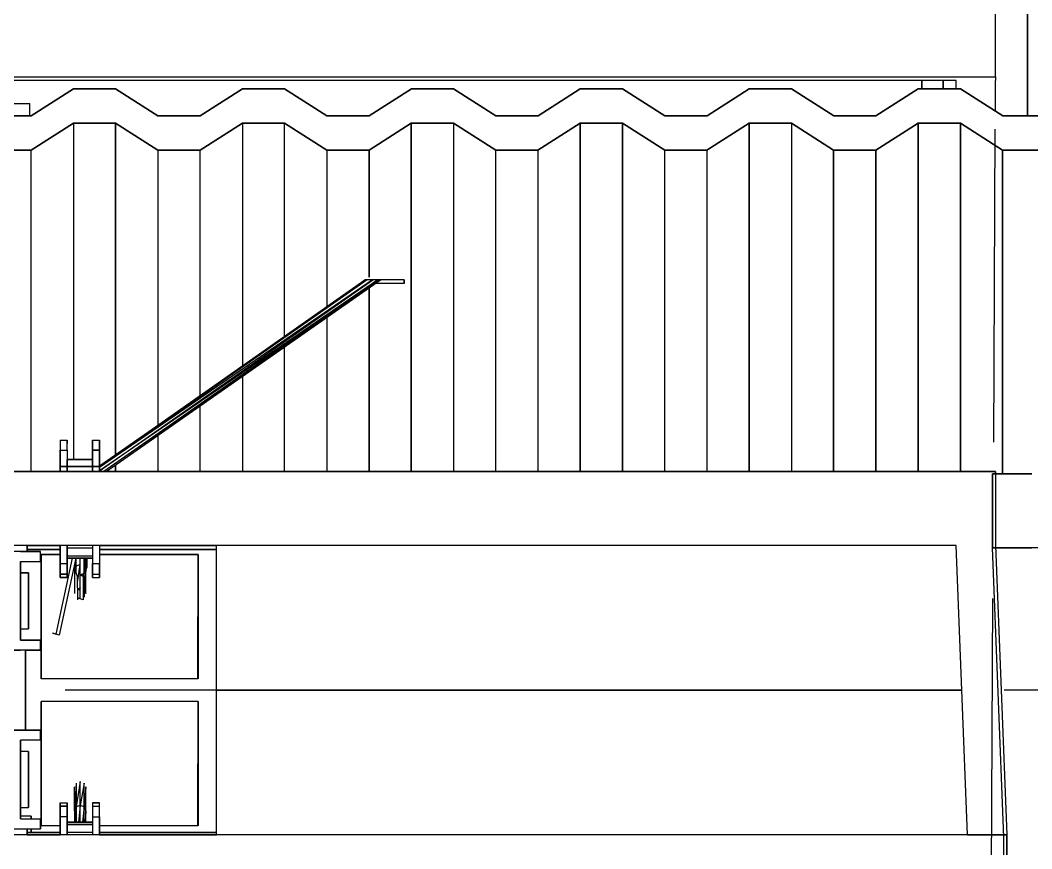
# Model space of a CAD drawing. Header units: millimetres. Extents: x -4997 to -4876, y -8737 to -8661.
# Drawn here: x -4924.129 to -4922.076, y -8701.346 to -8699.664 of the extents above; entities that cross this region are included whole.
import ezdxf

# ---------------------------------------------------------------- set-up
doc = ezdxf.new("R2010")
doc.units = ezdxf.units.MM
doc.header["$LTSCALE"] = 0.1
doc.linetypes.add('HIDDEN', pattern=[9.525, 6.35, -3.175])
for name, color, linetype in [('cobertura nova', 4, 'Continuous'), ('hachuras cobertura', 251, 'Continuous'), ('imagem', 7, 'Continuous'), ('layout cobertura', 251, 'Continuous')]:
    doc.layers.add(name, color=color, linetype=linetype)
picture_1 = doc.add_image_def('image1.jpg', size_in_pixel=(1920, 1080))

msp = doc.modelspace()

# ---------------------------------------------------------------- linework, layer by layer
at = {"layer": 'cobertura nova'}
for p, q in [((-4922.1491, -8699.7785), (-4922.1491, -8699.6291)), ((-4926.0691, -8699.7785), (-4922.2291, -8699.7785)), ((-4922.2291, -8699.7785), (-4922.1491, -8699.7785)), ((-4922.1491, -8699.7785), (-4922.1491, -8699.7859)), ((-4922.2291, -8699.7859), (-4926.0691, -8699.7859)), ((-4924.1063, -8699.8577), (-4924.0206, -8699.8034)), ((-4924.0206, -8699.8034), (-4924.1063, -8699.8577)), ((-4924.0206, -8699.8034), (-4923.9349, -8699.8034)), ((-4924.0206, -8699.8034), (-4924.0206, -8699.8034)), ((-4923.9349, -8699.8034), (-4924.0206, -8699.8034)), ((-4923.9349, -8699.8034), (-4923.8491, -8699.8577)), ((-4923.9349, -8699.8034), (-4923.9349, -8699.8034)), ((-4923.8491, -8699.8577), (-4923.9349, -8699.8034)), ((-4923.9349, -8699.8034), (-4923.9349, -8699.8034)), ((-4923.7634, -8699.8577), (-4923.6777, -8699.8034)), ((-4923.6777, -8699.8034), (-4923.7634, -8699.8577)), ((-4923.6777, -8699.8034), (-4923.592, -8699.8034)), ((-4923.6777, -8699.8034), (-4923.6777, -8699.8034)), ((-4923.592, -8699.8034), (-4923.6777, -8699.8034)), ((-4923.592, -8699.8034), (-4923.5063, -8699.8577)), ((-4923.592, -8699.8034), (-4923.592, -8699.8034)), ((-4923.5063, -8699.8577), (-4923.592, -8699.8034)), ((-4923.4206, -8699.8577), (-4923.3348, -8699.8034)), ((-4923.3348, -8699.8034), (-4923.4206, -8699.8577)), ((-4923.3348, -8699.8034), (-4923.2491, -8699.8034)), ((-4923.3348, -8699.8034), (-4923.3348, -8699.8034)), ((-4923.2491, -8699.8034), (-4923.3348, -8699.8034)), ((-4923.2491, -8699.8034), (-4923.1634, -8699.8577)), ((-4923.2491, -8699.8034), (-4923.2491, -8699.8034)), ((-4923.1634, -8699.8577), (-4923.2491, -8699.8034)), ((-4923.0777, -8699.8577), (-4922.992, -8699.8034)), ((-4922.992, -8699.8034), (-4923.0777, -8699.8577)), ((-4922.992, -8699.8034), (-4922.9063, -8699.8034)), ((-4922.992, -8699.8034), (-4922.992, -8699.8034)), ((-4922.9063, -8699.8034), (-4922.992, -8699.8034)), ((-4922.9063, -8699.8034), (-4922.8206, -8699.8577)), ((-4922.9063, -8699.8034), (-4922.9063, -8699.8034)), ((-4922.8206, -8699.8577), (-4922.9063, -8699.8034)), ((-4922.7348, -8699.8577), (-4922.6491, -8699.8034)), ((-4922.6491, -8699.8034), (-4922.7348, -8699.8577)), ((-4922.6491, -8699.8034), (-4922.5634, -8699.8034)), ((-4922.6491, -8699.8034), (-4922.6491, -8699.8034)), ((-4922.5634, -8699.8034), (-4922.6491, -8699.8034)), ((-4922.5634, -8699.8034), (-4922.4777, -8699.8577)), ((-4922.5634, -8699.8034), (-4922.5634, -8699.8034)), ((-4922.4777, -8699.8577), (-4922.5634, -8699.8034)), ((-4922.5634, -8699.8034), (-4922.5634, -8699.8034)), ((-4922.392, -8699.8577), (-4922.3063, -8699.8034)), ((-4922.3063, -8699.8034), (-4922.392, -8699.8577)), ((-4922.3063, -8699.8034), (-4922.2206, -8699.8034)), ((-4922.2206, -8699.8034), (-4922.3063, -8699.8034)), ((-4922.3063, -8699.8034), (-4922.3063, -8699.8034)), ((-4922.3063, -8699.8034), (-4922.3063, -8699.8034)), ((-4922.2993, -8699.7859), (-4922.2993, -8699.8034)), ((-4922.2992, -8699.7859), (-4922.2992, -8699.8034)), ((-4922.2992, -8699.8034), (-4922.2992, -8699.7859)), ((-4922.2558, -8699.8034), (-4922.2558, -8699.7859)), ((-4922.2558, -8699.7859), (-4922.2558, -8699.8034)), ((-4922.2291, -8699.8034), (-4922.2291, -8699.7859)), ((-4922.2206, -8699.8034), (-4922.1348, -8699.8577)), ((-4922.1348, -8699.8577), (-4922.2206, -8699.8034)), ((-4922.1491, -8699.8487), (-4922.1491, -8699.7859)), ((-4924.1891, -8699.833), (-4924.1091, -8699.833)), ((-4924.1091, -8699.8577), (-4924.1091, -8699.833)), ((-4924.192, -8699.8577), (-4924.1063, -8699.8577)), ((-4924.1063, -8699.8577), (-4924.192, -8699.8577)), ((-4924.1063, -8699.8577), (-4924.1063, -8699.8577)), ((-4923.8491, -8699.8577), (-4923.7634, -8699.8577)), ((-4923.7634, -8699.8577), (-4923.8491, -8699.8577)), ((-4923.8491, -8699.8577), (-4923.8491, -8699.8577)), ((-4923.8491, -8699.8577), (-4923.8491, -8699.8577)), ((-4923.7634, -8699.8577), (-4923.7634, -8699.8577)), ((-4923.5063, -8699.8577), (-4923.4206, -8699.8577)), ((-4923.5063, -8699.8577), (-4923.5063, -8699.8577)), ((-4923.4206, -8699.8577), (-4923.5063, -8699.8577)), ((-4923.4206, -8699.8577), (-4923.4206, -8699.8577)), ((-4923.1634, -8699.8577), (-4923.0777, -8699.8577)), ((-4923.1634, -8699.8577), (-4923.1634, -8699.8577)), ((-4923.0777, -8699.8577), (-4923.1634, -8699.8577)), ((-4923.0777, -8699.8577), (-4923.0777, -8699.8577)), ((-4922.8206, -8699.8577), (-4922.7348, -8699.8577)), ((-4922.8206, -8699.8577), (-4922.8206, -8699.8577)), ((-4922.7348, -8699.8577), (-4922.8206, -8699.8577)), ((-4922.7348, -8699.8577), (-4922.7348, -8699.8577)), ((-4922.4777, -8699.8577), (-4922.392, -8699.8577)), ((-4922.4777, -8699.8577), (-4922.4777, -8699.8577)), ((-4922.392, -8699.8577), (-4922.4777, -8699.8577)), ((-4922.392, -8699.8577), (-4922.392, -8699.8577)), ((-4922.1348, -8699.8577), (-4922.0491, -8699.8577)), ((-4922.0491, -8699.8577), (-4922.1348, -8699.8577)), ((-4924.0207, -8699.8731), (-4924.1064, -8699.9274)), ((-4924.1064, -8699.9274), (-4924.0207, -8699.8731)), ((-4923.935, -8699.8731), (-4924.0207, -8699.8731)), ((-4924.0207, -8699.8731), (-4923.935, -8699.8731)), ((-4923.8493, -8699.9274), (-4923.935, -8699.8731)), ((-4923.935, -8699.8731), (-4923.8493, -8699.9274)), ((-4923.6778, -8699.8731), (-4923.7635, -8699.9274)), ((-4923.7635, -8699.9274), (-4923.6778, -8699.8731)), ((-4923.5921, -8699.8731), (-4923.6778, -8699.8731)), ((-4923.6778, -8699.8731), (-4923.5921, -8699.8731)), ((-4923.5064, -8699.9274), (-4923.5921, -8699.8731)), ((-4923.5921, -8699.8731), (-4923.5064, -8699.9274)), ((-4923.335, -8699.8731), (-4923.4207, -8699.9274)), ((-4923.4207, -8699.9274), (-4923.335, -8699.8731)), ((-4923.2493, -8699.8731), (-4923.335, -8699.8731)), ((-4923.335, -8699.8731), (-4923.2493, -8699.8731)), ((-4923.1635, -8699.9274), (-4923.2493, -8699.8731)), ((-4923.2493, -8699.8731), (-4923.1635, -8699.9274)), ((-4922.9921, -8699.8731), (-4923.0778, -8699.9274)), ((-4923.0778, -8699.9274), (-4922.9921, -8699.8731)), ((-4922.9064, -8699.8731), (-4922.9921, -8699.8731)), ((-4922.9921, -8699.8731), (-4922.9064, -8699.8731)), ((-4922.8207, -8699.9274), (-4922.9064, -8699.8731)), ((-4922.9064, -8699.8731), (-4922.8207, -8699.9274)), ((-4922.6493, -8699.8731), (-4922.735, -8699.9274)), ((-4922.735, -8699.9274), (-4922.6493, -8699.8731)), ((-4922.5635, -8699.8731), (-4922.6493, -8699.8731)), ((-4922.6493, -8699.8731), (-4922.5635, -8699.8731)), ((-4922.4778, -8699.9274), (-4922.5635, -8699.8731)), ((-4922.5635, -8699.8731), (-4922.4778, -8699.9274)), ((-4922.3064, -8699.8731), (-4922.3921, -8699.9274)), ((-4922.3921, -8699.9274), (-4922.3064, -8699.8731)), ((-4922.2207, -8699.8731), (-4922.3064, -8699.8731)), ((-4922.3064, -8699.8731), (-4922.2207, -8699.8731)), ((-4922.3063, -8699.8731), (-4922.3063, -8699.8731)), ((-4922.3063, -8699.8731), (-4922.3063, -8699.8731)), ((-4922.135, -8699.9274), (-4922.2207, -8699.8731)), ((-4922.2207, -8699.8731), (-4922.135, -8699.9274)), ((-4924.1064, -8699.9274), (-4924.1921, -8699.9274)), ((-4924.1921, -8699.9274), (-4924.1064, -8699.9274)), ((-4923.7635, -8699.9274), (-4923.8493, -8699.9274)), ((-4923.8493, -8699.9274), (-4923.7635, -8699.9274)), ((-4923.4207, -8699.9274), (-4923.5064, -8699.9274)), ((-4923.5064, -8699.9274), (-4923.4207, -8699.9274)), ((-4923.0778, -8699.9274), (-4923.1635, -8699.9274)), ((-4923.1635, -8699.9274), (-4923.0778, -8699.9274)), ((-4922.735, -8699.9274), (-4922.8207, -8699.9274)), ((-4922.8207, -8699.9274), (-4922.735, -8699.9274)), ((-4922.3921, -8699.9274), (-4922.4778, -8699.9274)), ((-4922.4778, -8699.9274), (-4922.3921, -8699.9274)), ((-4922.0493, -8699.9274), (-4922.135, -8699.9274)), ((-4922.135, -8699.9274), (-4922.0493, -8699.9274)), ((-4923.4245, -8700.191), (-4923.9677, -8700.5714)), ((-4923.4247, -8700.191), (-4923.9677, -8700.5692)), ((-4923.4139, -8700.191), (-4923.9677, -8700.572)), ((-4923.9677, -8700.5784), (-4923.4133, -8700.191)), ((-4923.4026, -8700.191), (-4923.9677, -8700.5789)), ((-4923.9677, -8700.569), (-4923.4291, -8700.1911)), ((-4923.402, -8700.191), (-4923.9592, -8700.58)), ((-4923.3977, -8700.191), (-4923.9589, -8700.58)), ((-4923.954, -8700.58), (-4923.3974, -8700.191)), ((-4923.3491, -8700.191), (-4923.4291, -8700.191)), ((-4923.3491, -8700.1985), (-4923.3491, -8700.191)), ((-4923.3491, -8700.191), (-4923.3491, -8700.1985)), ((-4923.3491, -8700.1985), (-4923.408, -8700.1985)), ((-4924.0477, -8700.5165), (-4924.0332, -8700.5165)), ((-4924.0477, -8700.5165), (-4924.0477, -8700.5366)), ((-4924.0332, -8700.5366), (-4924.0332, -8700.5165)), ((-4924.0332, -8700.5165), (-4924.0332, -8700.5233)), ((-4923.9821, -8700.5165), (-4923.9821, -8700.5366)), ((-4923.9821, -8700.5165), (-4923.9677, -8700.5165)), ((-4923.9821, -8700.5366), (-4923.9821, -8700.5165)), ((-4923.9677, -8700.5165), (-4923.9677, -8700.5366)), ((-4923.9676, -8700.5366), (-4923.9676, -8700.5165)), ((-4923.9676, -8700.5165), (-4923.9676, -8700.5233)), ((-4924.0477, -8700.5366), (-4924.0332, -8700.5366)), ((-4924.0477, -8700.5699), (-4924.0477, -8700.5366)), ((-4924.0477, -8700.5366), (-4924.0477, -8700.5699)), ((-4924.0332, -8700.5366), (-4924.0332, -8700.5699)), ((-4923.9821, -8700.5366), (-4923.9821, -8700.5699)), ((-4923.9677, -8700.5366), (-4923.9821, -8700.5366)), ((-4923.9821, -8700.5366), (-4923.9677, -8700.5366)), ((-4923.9821, -8700.5699), (-4923.9821, -8700.5366)), ((-4923.9677, -8700.5699), (-4923.9676, -8700.5366)), ((-4923.9677, -8700.5366), (-4923.9677, -8700.5699)), ((-4923.9676, -8700.5233), (-4923.9676, -8700.5447)), ((-4924.0477, -8700.5447), (-4924.0477, -8700.58)), ((-4923.9821, -8700.5553), (-4924.0332, -8700.5553)), ((-4924.0332, -8700.5553), (-4923.9821, -8700.5553)), ((-4924.0332, -8700.5697), (-4924.0332, -8700.5553)), ((-4923.9821, -8700.5447), (-4923.9821, -8700.5553)), ((-4923.9676, -8700.5447), (-4923.9676, -8700.5689)), ((-4922.2292, -8700.58), (-4926.0692, -8700.5799)), ((-4926.0692, -8700.5799), (-4922.2292, -8700.58)), ((-4922.2292, -8700.58), (-4926.0692, -8700.58)), ((-4924.0332, -8700.5699), (-4924.0477, -8700.5699)), ((-4924.0477, -8700.5699), (-4924.0477, -8700.58)), ((-4924.0477, -8700.5699), (-4924.0332, -8700.5699)), ((-4924.0477, -8700.58), (-4924.0477, -8700.5699)), ((-4924.0332, -8700.5697), (-4923.9821, -8700.5697)), ((-4923.9821, -8700.5697), (-4924.0332, -8700.5697)), ((-4924.0332, -8700.58), (-4924.0332, -8700.5699)), ((-4924.0332, -8700.58), (-4924.0332, -8700.5699)), ((-4924.0332, -8700.5699), (-4924.0332, -8700.58)), ((-4923.9821, -8700.5699), (-4923.9821, -8700.58)), ((-4923.9821, -8700.5699), (-4923.9821, -8700.5699)), ((-4923.9821, -8700.5699), (-4923.9821, -8700.58)), ((-4923.9821, -8700.5699), (-4923.9677, -8700.5699)), ((-4923.9821, -8700.58), (-4923.9821, -8700.5699)), ((-4923.9677, -8700.5699), (-4923.9821, -8700.5699)), ((-4923.9821, -8700.5791), (-4923.9821, -8700.5791)), ((-4923.9821, -8700.5793), (-4923.9821, -8700.5793)), ((-4923.9677, -8700.5699), (-4923.9677, -8700.58)), ((-4923.9677, -8700.58), (-4923.9677, -8700.5699)), ((-4923.935, -8700.5666), (-4923.935, -8700.58)), ((-4922.2292, -8700.58), (-4922.1492, -8700.58)), ((-4922.1492, -8700.58), (-4922.2292, -8700.58)), ((-4922.1492, -8700.58), (-4922.1492, -8700.5846)), ((-4922.1492, -8700.5846), (-4922.1492, -8700.58)), ((-4922.1492, -8700.58), (-4922.1492, -8700.73)), ((-4922.0758, -8700.5846), (-4922.1558, -8700.5846)), ((-4922.1558, -8700.7346), (-4922.1558, -8700.5846)), ((-4922.1558, -8700.5846), (-4922.0758, -8700.5846)), ((-4922.1558, -8700.5846), (-4922.1558, -8700.7346)), ((-4922.2292, -8700.73), (-4926.0692, -8700.7299)), ((-4924.1277, -8700.7425), (-4924.1477, -8700.7425)), ((-4924.0877, -8700.7425), (-4924.1277, -8700.7425)), ((-4924.1277, -8700.7425), (-4924.0877, -8700.7425)), ((-4924.1142, -8700.7425), (-4924.1277, -8700.7425)), ((-4924.1142, -8700.73), (-4924.0477, -8700.73)), ((-4924.1142, -8700.73), (-4924.1142, -8700.7425)), ((-4924.1142, -8700.7425), (-4924.1142, -8700.73)), ((-4924.1142, -8700.7381), (-4924.0477, -8700.7381)), ((-4924.0477, -8700.7381), (-4924.1142, -8700.7381)), ((-4924.1142, -8700.7425), (-4924.0877, -8700.7425)), ((-4924.0877, -8700.7625), (-4924.0877, -8700.7425)), ((-4924.0877, -8700.7625), (-4924.0877, -8700.7425)), ((-4924.0477, -8700.73), (-4924.0477, -8700.7668)), ((-4924.0477, -8700.7668), (-4924.0477, -8700.73)), ((-4924.0332, -8700.7668), (-4924.0332, -8700.73)), ((-4924.0332, -8700.73), (-4924.0332, -8700.7668)), ((-4924.0332, -8700.7359), (-4924.0332, -8700.73)), ((-4923.9821, -8700.7359), (-4924.0332, -8700.7359)), ((-4924.0332, -8700.7513), (-4924.0332, -8700.7359)), ((-4923.9821, -8700.73), (-4923.9821, -8700.7668)), ((-4923.9677, -8700.73), (-4923.9677, -8700.7668)), ((-4923.9676, -8700.7416), (-4923.9677, -8700.7749)), ((-4923.9676, -8700.73), (-4923.9676, -8700.7416)), ((-4923.9676, -8700.73), (-4923.7305, -8700.73)), ((-4923.9676, -8700.7381), (-4923.7305, -8700.7381)), ((-4923.7305, -8700.7381), (-4923.9676, -8700.7381)), ((-4923.7305, -8701.0239), (-4923.7305, -8700.73)), ((-4922.2062, -8701.3178), (-4922.2292, -8700.73)), ((-4922.0758, -8700.7346), (-4922.1558, -8700.7346)), ((-4922.1558, -8700.7346), (-4922.0758, -8700.7346)), ((-4922.1328, -8701.3224), (-4922.1558, -8700.7346)), ((-4922.1558, -8700.7346), (-4922.0758, -8700.7346)), ((-4922.1492, -8700.73), (-4922.1262, -8701.3178)), ((-4918.2358, -8700.7346), (-4922.0758, -8700.7346)), ((-4924.1277, -8700.7625), (-4924.0877, -8700.7625)), ((-4924.1277, -8700.7625), (-4924.0877, -8700.7625)), ((-4924.1277, -8700.7625), (-4924.1277, -8700.9225)), ((-4924.1277, -8700.9225), (-4924.1277, -8700.7625)), ((-4924.0877, -8700.762), (-4924.0858, -8700.762)), ((-4924.0877, -8700.762), (-4924.0858, -8700.762)), ((-4924.0858, -8700.7486), (-4924.0477, -8700.7486)), ((-4924.0477, -8700.7486), (-4924.0858, -8700.7486)), ((-4924.0858, -8701.0011), (-4924.0858, -8700.7486)), ((-4924.0858, -8701.0011), (-4924.0858, -8700.7486)), ((-4924.0858, -8700.7486), (-4924.0858, -8701.0011)), ((-4924.0559, -8700.9101), (-4924.0226, -8700.7562)), ((-4924.0156, -8700.7562), (-4924.0493, -8700.9122)), ((-4924.0477, -8700.7668), (-4924.0477, -8700.7882)), ((-4924.0477, -8700.7668), (-4924.0332, -8700.7668)), ((-4924.0477, -8700.7882), (-4924.0477, -8700.7668)), ((-4924.0332, -8700.7513), (-4923.9821, -8700.7513)), ((-4924.0332, -8700.7562), (-4924.0332, -8700.7513)), ((-4924.0332, -8700.7562), (-4924.0332, -8700.7749)), ((-4923.9821, -8700.7562), (-4924.0332, -8700.7562)), ((-4924.0332, -8700.7562), (-4923.9821, -8700.7562)), ((-4924.0332, -8700.7882), (-4924.0332, -8700.7668)), ((-4924.0332, -8700.7668), (-4924.0332, -8700.7882)), ((-4924.0176, -8700.7657), (-4924.0182, -8700.7793)), ((-4924.0182, -8700.7683), (-4924.0182, -8700.7793)), ((-4924.0149, -8700.7719), (-4924.0149, -8700.7562)), ((-4924.0069, -8700.7899), (-4924.0069, -8700.7562)), ((-4923.999, -8700.7868), (-4923.999, -8700.7562)), ((-4923.999, -8700.7562), (-4923.999, -8700.7868)), ((-4923.9957, -8700.7793), (-4923.9957, -8700.7562)), ((-4923.9935, -8700.7562), (-4923.9935, -8700.7745)), ((-4923.9821, -8700.7668), (-4923.9677, -8700.7668)), ((-4923.9821, -8700.7882), (-4923.9821, -8700.7668)), ((-4923.9821, -8700.7668), (-4923.9821, -8700.7882)), ((-4923.9677, -8700.7668), (-4923.9677, -8700.7882)), ((-4923.9677, -8700.7882), (-4923.9677, -8700.7668)), ((-4923.9676, -8700.7486), (-4923.7677, -8700.7486)), ((-4923.7677, -8700.7486), (-4923.9676, -8700.7486)), ((-4923.7677, -8700.7486), (-4923.7678, -8701.0011)), ((-4923.7678, -8701.0011), (-4923.7677, -8700.7486)), ((-4923.7677, -8700.7486), (-4923.7677, -8701.0011)), ((-4923.7677, -8701.0011), (-4923.7677, -8700.7486)), ((-4924.1277, -8700.7856), (-4924.1118, -8700.7856)), ((-4924.1118, -8700.7856), (-4924.1277, -8700.7856)), ((-4924.1277, -8700.7856), (-4924.1118, -8700.7856)), ((-4924.1118, -8700.7856), (-4924.1118, -8700.8995)), ((-4924.1118, -8700.7856), (-4924.1118, -8700.8995)), ((-4924.1118, -8700.8995), (-4924.1118, -8700.7856)), ((-4924.0477, -8700.7882), (-4924.0477, -8700.795)), ((-4924.0332, -8700.7882), (-4924.0477, -8700.7882)), ((-4924.0477, -8700.7882), (-4924.0332, -8700.7882)), ((-4924.0477, -8700.795), (-4924.0477, -8700.7882)), ((-4924.0332, -8700.7749), (-4924.0332, -8700.795)), ((-4924.0332, -8700.795), (-4924.0332, -8700.7882)), ((-4924.0332, -8700.7882), (-4924.0332, -8700.795)), ((-4924.0149, -8700.7719), (-4924.0182, -8700.7793)), ((-4924.0149, -8700.7719), (-4924.0182, -8700.7793)), ((-4924.0182, -8700.7793), (-4924.0182, -8700.8275)), ((-4924.0182, -8700.7793), (-4924.015, -8700.7868)), ((-4924.0182, -8700.7793), (-4924.0182, -8700.8275)), ((-4924.0157, -8700.7852), (-4924.0149, -8700.7719)), ((-4924.015, -8700.7868), (-4924.0127, -8700.7923)), ((-4924.0069, -8700.7688), (-4924.0149, -8700.7719)), ((-4924.0149, -8700.7872), (-4924.0149, -8700.7719)), ((-4924.0149, -8700.7871), (-4924.0149, -8700.7719)), ((-4924.0126, -8700.8052), (-4924.0069, -8700.7688)), ((-4924.0069, -8700.8165), (-4924.0069, -8700.7688)), ((-4923.999, -8700.7868), (-4924.0069, -8700.7899)), ((-4924.0018, -8700.7879), (-4924.0025, -8700.7917)), ((-4923.999, -8700.7719), (-4923.999, -8700.7719)), ((-4923.9957, -8700.7793), (-4923.999, -8700.8197)), ((-4923.9957, -8700.7793), (-4923.999, -8700.7868)), ((-4923.999, -8700.8197), (-4923.999, -8700.7868)), ((-4923.9934, -8700.7742), (-4923.9957, -8700.7793)), ((-4923.9957, -8700.8275), (-4923.9957, -8700.7793)), ((-4923.9957, -8700.8275), (-4923.9957, -8700.7793)), ((-4923.9935, -8700.7745), (-4923.9934, -8700.7742)), ((-4923.9821, -8700.7882), (-4923.9677, -8700.7882)), ((-4923.9821, -8700.795), (-4923.9821, -8700.7882)), ((-4923.9821, -8700.7882), (-4923.9821, -8700.795)), ((-4923.9677, -8700.7749), (-4923.9677, -8700.795)), ((-4923.9677, -8700.7882), (-4923.9677, -8700.795)), ((-4923.9677, -8700.795), (-4923.9677, -8700.7882)), ((-4924.0477, -8700.795), (-4924.0332, -8700.795)), ((-4924.0477, -8700.795), (-4924.0477, -8700.795)), ((-4924.0332, -8700.795), (-4924.0477, -8700.795)), ((-4924.0127, -8700.7923), (-4924.0125, -8700.8408)), ((-4924.0069, -8700.8385), (-4924.0069, -8700.7899)), ((-4924.0069, -8700.7899), (-4924.0012, -8700.7922)), ((-4924.0012, -8700.7922), (-4924.001, -8700.7923)), ((-4924.001, -8700.7923), (-4924.0011, -8700.8408)), ((-4923.9821, -8700.795), (-4923.9677, -8700.795)), ((-4924.0069, -8700.8165), (-4924.0126, -8700.8187)), ((-4924.0126, -8700.8197), (-4924.0069, -8700.8197)), ((-4924.0126, -8700.8197), (-4924.0069, -8700.8197)), ((-4924.0069, -8700.8164), (-4924.0069, -8700.8165)), ((-4924.0069, -8700.8165), (-4924.0069, -8700.8165)), ((-4923.999, -8700.8197), (-4924.0011, -8700.8245)), ((-4923.999, -8700.8197), (-4924.001, -8700.8189)), ((-4924.001, -8700.8197), (-4923.999, -8700.8197)), ((-4923.999, -8700.8197), (-4924.001, -8700.8217)), ((-4924.001, -8700.8197), (-4923.999, -8700.8197)), ((-4923.999, -8700.8197), (-4924.001, -8700.8217)), ((-4923.9957, -8700.8275), (-4923.999, -8700.8197)), ((-4923.999, -8700.8197), (-4923.999, -8700.8352)), ((-4923.999, -8700.8197), (-4923.9957, -8700.8275)), ((-4924.0066, -8700.8386), (-4924.0125, -8700.8362)), ((-4924.0011, -8700.8408), (-4924.0066, -8700.8386)), ((-4924.1277, -8700.8995), (-4924.1118, -8700.8995)), ((-4924.0575, -8700.9097), (-4924.0628, -8700.9081)), ((-4924.0628, -8700.9081), (-4924.0621, -8700.9082)), ((-4924.0621, -8700.9082), (-4924.0559, -8700.9101)), ((-4924.0493, -8700.9122), (-4924.0575, -8700.9097)), ((-4924.0877, -8700.9225), (-4924.1277, -8700.9225)), ((-4924.1277, -8700.9225), (-4924.0877, -8700.9225)), ((-4924.0877, -8700.9425), (-4924.0877, -8700.9225)), ((-4924.0877, -8700.9225), (-4924.0877, -8700.9425)), ((-4924.0877, -8700.923), (-4924.0858, -8700.923)), ((-4924.1277, -8700.9425), (-4924.1477, -8700.9425)), ((-4924.1477, -8700.9425), (-4924.1277, -8700.9425)), ((-4924.0877, -8700.9425), (-4924.1277, -8700.9425)), ((-4924.1177, -8700.9425), (-4924.1177, -8700.9525)), ((-4924.1177, -8700.9425), (-4924.0877, -8700.9425)), ((-4924.1177, -8700.9525), (-4924.1177, -8700.9425)), ((-4924.1177, -8700.9525), (-4924.1177, -8701.0952)), ((-4924.1177, -8701.0952), (-4924.1177, -8700.9525)), ((-4923.7678, -8701.0011), (-4924.0858, -8701.0011)), ((-4923.7678, -8701.0011), (-4924.0858, -8701.0011)), ((-4922.2177, -8701.0239), (-4923.7305, -8701.0239)), ((-4923.7305, -8701.3178), (-4923.7305, -8701.0239)), ((-4923.7305, -8701.0239), (-4922.2177, -8701.0239)), ((-4923.7677, -8701.0467), (-4924.0858, -8701.0467)), ((-4924.0858, -8701.2992), (-4924.0858, -8701.0467)), ((-4924.0858, -8701.2992), (-4924.0858, -8701.0467)), ((-4924.0858, -8701.0467), (-4924.0858, -8701.2992)), ((-4923.7677, -8701.0467), (-4923.7678, -8701.2992)), ((-4923.7678, -8701.2992), (-4923.7677, -8701.0467)), ((-4923.7677, -8701.0467), (-4923.7677, -8701.2992)), ((-4923.7677, -8701.2992), (-4923.7677, -8701.0467)), ((-4924.1177, -8701.0952), (-4924.1177, -8701.1052)), ((-4924.1177, -8701.0952), (-4924.1177, -8701.1052)), ((-4924.1177, -8701.1052), (-4924.1177, -8701.0952)), ((-4924.1177, -8701.0952), (-4924.1177, -8701.1052)), ((-4924.1177, -8701.1052), (-4924.1177, -8701.0952)), ((-4924.1177, -8701.0952), (-4924.1177, -8701.1052)), ((-4924.1177, -8701.1052), (-4924.1177, -8701.0952)), ((-4924.1177, -8701.0952), (-4924.1177, -8701.1052)), ((-4924.1177, -8701.1052), (-4924.1177, -8701.0952)), ((-4924.1177, -8701.0952), (-4924.1177, -8701.1052)), ((-4924.1177, -8701.1052), (-4924.1177, -8701.0952)), ((-4924.1177, -8701.0952), (-4924.1177, -8701.1052)), ((-4924.1177, -8701.1052), (-4924.1177, -8701.0952)), ((-4924.1177, -8701.0952), (-4924.1177, -8701.1052)), ((-4924.1177, -8701.1052), (-4924.1177, -8701.0952)), ((-4924.1177, -8701.0952), (-4924.1177, -8701.1052)), ((-4924.1177, -8701.1052), (-4924.1177, -8701.0952)), ((-4924.1177, -8701.0952), (-4924.1177, -8701.1052)), ((-4924.1177, -8701.1052), (-4924.1177, -8701.0952)), ((-4924.1177, -8701.0952), (-4924.1177, -8701.1052)), ((-4924.1177, -8701.1052), (-4924.1177, -8701.0952)), ((-4924.1177, -8701.0952), (-4924.1177, -8701.1052)), ((-4924.1177, -8701.1052), (-4924.1177, -8701.0952)), ((-4924.1177, -8701.0952), (-4924.1177, -8701.1052)), ((-4924.1177, -8701.1052), (-4924.1177, -8701.0952)), ((-4924.1477, -8701.1052), (-4924.1277, -8701.1052)), ((-4924.1277, -8701.1052), (-4924.1477, -8701.1052)), ((-4924.1277, -8701.1052), (-4924.0877, -8701.1052)), ((-4924.0877, -8701.1052), (-4924.1277, -8701.1052)), ((-4924.0877, -8701.1252), (-4924.0877, -8701.1052)), ((-4924.0877, -8701.1052), (-4924.0877, -8701.1252)), ((-4924.0877, -8701.1252), (-4924.1277, -8701.1252)), ((-4924.1277, -8701.1252), (-4924.1277, -8701.2852)), ((-4924.1277, -8701.2852), (-4924.1277, -8701.1252)), ((-4924.0858, -8701.1247), (-4924.0877, -8701.1247)), ((-4924.1118, -8701.1483), (-4924.1277, -8701.1483)), ((-4924.1118, -8701.1483), (-4924.1118, -8701.2622)), ((-4924.1118, -8701.1483), (-4924.1118, -8701.2622)), ((-4924.1118, -8701.2622), (-4924.1118, -8701.1483)), ((-4924.0149, -8701.2125), (-4924.0182, -8701.2685)), ((-4924.0069, -8701.2093), (-4924.0149, -8701.261)), ((-4924.0149, -8701.2125), (-4924.0149, -8701.261)), ((-4924.0069, -8701.2579), (-4924.0069, -8701.2093)), ((-4923.999, -8701.2125), (-4924.0069, -8701.2579)), ((-4923.999, -8701.261), (-4923.999, -8701.2125)), ((-4924.0182, -8701.2685), (-4924.0182, -8701.2203)), ((-4923.9957, -8701.2203), (-4923.999, -8701.261)), ((-4923.9957, -8701.2685), (-4923.9957, -8701.2203)), ((-4924.0477, -8701.2528), (-4924.0332, -8701.2528)), ((-4924.0477, -8701.2596), (-4924.0477, -8701.2528)), ((-4924.0477, -8701.2729), (-4924.0477, -8701.2528)), ((-4924.0477, -8701.2528), (-4924.0477, -8701.2596)), ((-4924.0477, -8701.2596), (-4924.0332, -8701.2596)), ((-4924.0477, -8701.281), (-4924.0477, -8701.2596)), ((-4924.0332, -8701.2596), (-4924.0477, -8701.2596)), ((-4924.0477, -8701.2596), (-4924.0477, -8701.281)), ((-4924.0333, -8701.281), (-4924.0332, -8701.2596)), ((-4924.0332, -8701.2528), (-4924.0332, -8701.2596)), ((-4924.0332, -8701.2596), (-4924.0332, -8701.2528)), ((-4924.0332, -8701.2596), (-4924.0332, -8701.2596)), ((-4924.0332, -8701.2596), (-4924.0332, -8701.281)), ((-4924.0149, -8701.261), (-4924.0182, -8701.2685)), ((-4924.0149, -8701.261), (-4924.0161, -8701.2916)), ((-4924.0069, -8701.2579), (-4924.0149, -8701.261)), ((-4924.0149, -8701.261), (-4924.0149, -8701.2916)), ((-4924.0069, -8701.2579), (-4924.0104, -8701.2916)), ((-4924.0069, -8701.2916), (-4924.0069, -8701.2579)), ((-4923.999, -8701.261), (-4924.0069, -8701.2579)), ((-4923.999, -8701.261), (-4924.0024, -8701.2916)), ((-4923.999, -8701.2916), (-4923.999, -8701.261)), ((-4923.9957, -8701.2685), (-4923.999, -8701.261)), ((-4923.9677, -8701.2528), (-4923.9821, -8701.2528)), ((-4923.9821, -8701.2528), (-4923.9821, -8701.2528)), ((-4923.9821, -8701.2528), (-4923.9821, -8701.2596)), ((-4923.9821, -8701.2528), (-4923.9677, -8701.2528)), ((-4923.9821, -8701.2596), (-4923.9677, -8701.2596)), ((-4923.9821, -8701.2596), (-4923.9821, -8701.281)), ((-4923.9677, -8701.2596), (-4923.9677, -8701.2528)), ((-4923.9677, -8701.281), (-4923.9677, -8701.2596)), ((-4924.1277, -8701.2622), (-4924.1118, -8701.2622)), ((-4924.1064, -8701.2795), (-4924.1277, -8701.2795)), ((-4924.1064, -8701.2795), (-4924.1064, -8701.2852)), ((-4924.1064, -8701.2852), (-4924.1064, -8701.2795)), ((-4924.0477, -8701.3062), (-4924.0477, -8701.2729)), ((-4924.0333, -8701.281), (-4924.0477, -8701.281)), ((-4924.0477, -8701.3178), (-4924.0477, -8701.281)), ((-4924.0477, -8701.281), (-4924.0477, -8701.3178)), ((-4924.0333, -8701.281), (-4924.0332, -8701.281)), ((-4924.0333, -8701.3178), (-4924.0333, -8701.281)), ((-4924.0332, -8701.281), (-4924.0332, -8701.3178)), ((-4924.0182, -8701.2685), (-4924.0182, -8701.2916)), ((-4923.9957, -8701.2685), (-4923.9968, -8701.2916)), ((-4923.9957, -8701.2916), (-4923.9957, -8701.2685)), ((-4923.9821, -8701.281), (-4923.9677, -8701.281)), ((-4923.9821, -8701.281), (-4923.9821, -8701.3178)), ((-4923.9677, -8701.3178), (-4923.9677, -8701.281)), ((-4923.9677, -8701.281), (-4923.9677, -8701.3178)), ((-4924.1277, -8701.2852), (-4924.0877, -8701.2852)), ((-4924.0877, -8701.3052), (-4924.0877, -8701.2852)), ((-4924.0877, -8701.2852), (-4924.0877, -8701.3052)), ((-4924.0858, -8701.2857), (-4924.0877, -8701.2857)), ((-4924.0477, -8701.2992), (-4924.0858, -8701.2992)), ((-4924.0477, -8701.2992), (-4924.0858, -8701.2992)), ((-4924.0332, -8701.2916), (-4923.9821, -8701.2916)), ((-4924.0332, -8701.2964), (-4924.0332, -8701.2916)), ((-4923.9821, -8701.2916), (-4924.0332, -8701.2916)), ((-4924.0332, -8701.2964), (-4923.9821, -8701.2964)), ((-4924.0332, -8701.3119), (-4924.0332, -8701.2964)), ((-4923.9821, -8701.2964), (-4924.0332, -8701.2964)), ((-4923.7678, -8701.2992), (-4923.9677, -8701.2992)), ((-4923.7678, -8701.2992), (-4923.9677, -8701.2992)), ((-4922.2062, -8701.3178), (-4926.0462, -8701.3178)), ((-4924.1477, -8701.3052), (-4924.1277, -8701.3052)), ((-4924.1277, -8701.3052), (-4924.0877, -8701.3052)), ((-4924.1142, -8701.3052), (-4924.1142, -8701.3178)), ((-4924.1142, -8701.3052), (-4924.1142, -8701.3178)), ((-4924.1142, -8701.3178), (-4924.1142, -8701.3052)), ((-4924.1142, -8701.3127), (-4924.0477, -8701.3127)), ((-4924.0477, -8701.3127), (-4924.1142, -8701.3127)), ((-4924.1142, -8701.3178), (-4924.0477, -8701.3178)), ((-4924.0477, -8701.3178), (-4924.1142, -8701.3178)), ((-4924.0477, -8701.3178), (-4924.1142, -8701.3178)), ((-4924.1142, -8701.3178), (-4924.0862, -8701.3178)), ((-4924.0862, -8701.3178), (-4924.1142, -8701.3178)), ((-4924.1064, -8701.3052), (-4924.1064, -8701.3127)), ((-4924.1064, -8701.3127), (-4924.1064, -8701.3052)), ((-4924.0862, -8701.3178), (-4924.0477, -8701.3178)), ((-4924.0332, -8701.3119), (-4923.9821, -8701.3119)), ((-4923.9677, -8701.3127), (-4923.7305, -8701.3127)), ((-4923.7305, -8701.3127), (-4923.9677, -8701.3127)), ((-4923.9677, -8701.3178), (-4923.7305, -8701.3178)), ((-4923.7305, -8701.3178), (-4923.9677, -8701.3178)), ((-4923.7305, -8701.3178), (-4923.9677, -8701.3178)), ((-4923.7305, -8701.3178), (-4923.9677, -8701.3178)), ((-4923.9677, -8701.3178), (-4923.7305, -8701.3178)), ((-4922.1262, -8701.3178), (-4922.2062, -8701.3178)), ((-4922.2062, -8701.3178), (-4922.1262, -8701.3178)), ((-4922.1558, -8701.3178), (-4922.1558, -8701.3178)), ((-4922.1328, -8701.4724), (-4922.1328, -8701.3224)), ((-4922.1262, -8701.3178), (-4922.1262, -8701.4678)), ((-4922.1262, -8701.4678), (-4922.1262, -8701.3178))]:
    msp.add_line(p, q, dxfattribs=at)
at = {"layer": 'hachuras cobertura'}
for p, q in [((-4922.0843, -8699.8577), (-4922.0843, -8693.0294)), ((-4922.0843, -8693.0294), (-4922.0843, -8699.8577)), ((-4924.0207, -8699.8731), (-4924.0207, -8700.5553)), ((-4923.935, -8699.8731), (-4923.935, -8700.546)), ((-4923.935, -8700.546), (-4923.935, -8699.8731)), ((-4923.6778, -8699.8731), (-4923.6778, -8700.3656)), ((-4923.5921, -8700.3055), (-4923.5921, -8699.8731)), ((-4923.335, -8700.58), (-4923.335, -8699.8731)), ((-4923.335, -8699.8731), (-4923.335, -8700.58)), ((-4923.2493, -8699.8731), (-4923.2493, -8700.58)), ((-4922.9921, -8699.8731), (-4922.9921, -8700.58)), ((-4922.9921, -8700.58), (-4922.9921, -8699.8731)), ((-4922.9064, -8700.58), (-4922.9064, -8699.8731)), ((-4922.9064, -8699.8731), (-4922.9064, -8700.58)), ((-4922.6493, -8699.8731), (-4922.6493, -8700.58)), ((-4922.6493, -8700.58), (-4922.6493, -8699.8731)), ((-4922.5635, -8699.8731), (-4922.5636, -8700.58)), ((-4922.3064, -8699.8731), (-4922.3064, -8700.58)), ((-4922.3064, -8700.58), (-4922.3064, -8699.8731)), ((-4922.2207, -8699.8731), (-4922.2207, -8700.58)), ((-4922.2207, -8700.58), (-4922.2207, -8699.8731)), ((-4924.1064, -8700.58), (-4924.1064, -8699.9274)), ((-4923.8493, -8699.9274), (-4923.8493, -8700.4859)), ((-4923.7636, -8700.4257), (-4923.7635, -8699.9274)), ((-4923.5064, -8699.9274), (-4923.5064, -8700.2453)), ((-4923.4207, -8699.9274), (-4923.4207, -8700.1852)), ((-4923.4207, -8700.1852), (-4923.4207, -8699.9274)), ((-4923.1636, -8700.58), (-4923.1635, -8699.9274)), ((-4923.0778, -8699.9274), (-4923.0778, -8700.58)), ((-4922.8207, -8700.58), (-4922.8207, -8699.9274)), ((-4922.735, -8699.9274), (-4922.735, -8700.58)), ((-4922.4778, -8699.9274), (-4922.4778, -8700.58)), ((-4922.4778, -8700.58), (-4922.4778, -8699.9274)), ((-4922.3921, -8699.9274), (-4922.3921, -8700.58)), ((-4922.3921, -8700.58), (-4922.3921, -8699.9274)), ((-4922.135, -8699.9274), (-4922.135, -8700.5846)), ((-4922.135, -8700.5846), (-4922.135, -8699.9274)), ((-4923.4207, -8700.2073), (-4923.4207, -8700.58)), ((-4923.4207, -8700.58), (-4923.4207, -8700.2073)), ((-4923.5064, -8700.2672), (-4923.5064, -8700.58)), ((-4923.5921, -8700.58), (-4923.5921, -8700.3271)), ((-4923.6778, -8700.387), (-4923.6778, -8700.58)), ((-4923.7636, -8700.58), (-4923.7636, -8700.4469)), ((-4923.8493, -8700.5068), (-4923.8493, -8700.58)), ((-4923.935, -8700.58), (-4923.935, -8700.5666))]:
    msp.add_line(p, q, dxfattribs=at)
at = {"layer": 'layout cobertura', "linetype": 'HIDDEN'}
for p, q in [((-4922.1953, -8709.0926), (-4922.1165, -8693.0928)), ((-4878.6346, -8701.024), (-4995.0367, -8701.0236))]:
    msp.add_line(p, q, dxfattribs=at)

# ---------------------------------------------------------------- pictures from other files: only their frames are drawn
at = {"layer": 'imagem'}
image = msp.add_image(picture_1, insert=(-4995.0367, -8736.0525), size_in_units=(116.4021, 65.4762), dxfattribs=at)
image.dxf.flags = 7

doc.saveas('drawing.dxf')
